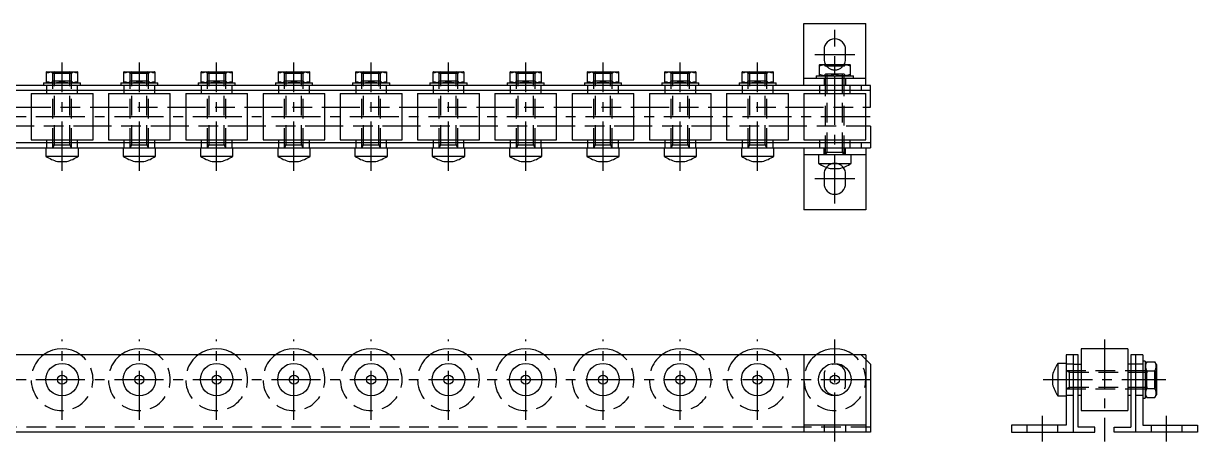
# Model space of a CAD drawing. Extents: x -3 to 754, y -8 to 142.
# Drawn here: x 374 to 753.8, y 7 to 142.1 of the extents above; entities that cross this region are included whole.
import ezdxf

# ---------------------------------------------------------------- set-up
doc = ezdxf.new("R2010")
doc.units = 0
doc.header["$LTSCALE"] = 0.5
doc.linetypes.add('CENTER', pattern=[50.8, 31.75, -6.35, 6.35, -6.35])
doc.linetypes.add('DASHED', pattern=[19.05, 12.7, -6.35])
for name, color, linetype in [('MSM_CENTER', 1, 'CENTER'), ('MSM_CONTINUOUS', 7, 'CONTINUOUS'), ('MSM_DASHED', 4, 'DASHED')]:
    doc.layers.add(name, color=color, linetype=linetype)

msp = doc.modelspace()

# ---------------------------------------------------------------- linework, layer by layer
at = {"layer": 'MSM_CENTER'}
for p, q in [((636.5, 83.91), (636.5, 140.11)), ((386.5, 94.51), (386.5, 129.51)), ((411.5, 94.51), (411.5, 129.51)), ((436.5, 94.51), (436.5, 129.51)), ((461.5, 94.51), (461.5, 129.51)), ((486.5, 94.51), (486.5, 129.51)), ((511.5, 94.51), (511.5, 129.51)), ((536.5, 94.51), (536.5, 129.51)), ((561.5, 94.51), (561.5, 129.51)), ((586.5, 94.51), (586.5, 129.51)), ((611.5, 94.51), (611.5, 129.51)), ((630, 132.11), (643, 132.11)), ((-3, 112.01), (651, 112.01)), ((643, 91.91), (630, 91.91)), ((386.5, 14), (386.5, 40)), ((411.5, 14), (411.5, 40)), ((436.5, 14), (436.5, 40)), ((461.5, 14), (461.5, 40)), ((486.5, 14), (486.5, 40)), ((511.5, 14), (511.5, 40)), ((536.5, 14), (536.5, 40)), ((561.5, 14), (561.5, 40)), ((586.5, 14), (586.5, 40)), ((611.5, 14), (611.5, 40)), ((636.5, 7), (636.5, 40)), ((723.74, 40), (723.74, 7)), ((-3, 27), (651, 27)), ((703.94, 27), (743.54, 27)), ((703.64, 7), (703.64, 15.3)), ((743.84, 7), (743.84, 15.3))]:
    msp.add_line(p, q, dxfattribs=at)
at = {"layer": 'MSM_CONTINUOUS'}
for p, q in [((626.5, 122.11), (626.5, 142.11)), ((626.5, 142.11), (646.5, 142.11)), ((646.5, 122.11), (646.5, 142.11)), ((633, 133.61), (633, 130.61)), ((640, 130.61), (640, 133.61)), ((381.6, 126.51), (381.5, 126.45)), ((381.5, 122.97), (381.5, 126.45)), ((381.6, 126.51), (391.4, 126.51)), ((386.5, 123.42), (386.5, 126.01)), ((391.5, 126.45), (391.4, 126.51)), ((391.5, 126.45), (391.5, 122.97)), ((406.6, 126.51), (406.5, 126.45)), ((406.5, 122.97), (406.5, 126.45)), ((406.6, 126.51), (416.4, 126.51)), ((411.5, 123.42), (411.5, 126.01)), ((416.5, 126.45), (416.4, 126.51)), ((416.5, 126.45), (416.5, 122.97)), ((431.6, 126.51), (431.5, 126.45)), ((431.5, 122.97), (431.5, 126.45)), ((431.6, 126.51), (441.4, 126.51)), ((436.5, 123.42), (436.5, 126.01)), ((441.5, 126.45), (441.4, 126.51)), ((441.5, 126.45), (441.5, 122.97)), ((456.6, 126.51), (456.5, 126.45)), ((456.5, 122.97), (456.5, 126.45)), ((456.6, 126.51), (466.4, 126.51)), ((461.5, 123.42), (461.5, 126.01)), ((466.5, 126.45), (466.4, 126.51)), ((466.5, 126.45), (466.5, 122.97)), ((481.6, 126.51), (481.5, 126.45)), ((481.5, 122.97), (481.5, 126.45)), ((481.6, 126.51), (491.4, 126.51)), ((486.5, 123.42), (486.5, 126.01)), ((491.5, 126.45), (491.4, 126.51)), ((491.5, 126.45), (491.5, 122.97)), ((506.6, 126.51), (506.5, 126.45)), ((506.5, 122.97), (506.5, 126.45)), ((506.6, 126.51), (516.4, 126.51)), ((511.5, 123.42), (511.5, 126.01)), ((516.5, 126.45), (516.4, 126.51)), ((516.5, 126.45), (516.5, 122.97)), ((531.6, 126.51), (531.5, 126.45)), ((531.5, 122.97), (531.5, 126.45)), ((531.6, 126.51), (541.4, 126.51)), ((536.5, 123.42), (536.5, 126.01)), ((541.5, 126.45), (541.4, 126.51)), ((541.5, 126.45), (541.5, 122.97)), ((556.6, 126.51), (556.5, 126.45)), ((556.5, 122.97), (556.5, 126.45)), ((556.6, 126.51), (566.4, 126.51)), ((561.5, 123.42), (561.5, 126.01)), ((566.5, 126.45), (566.4, 126.51)), ((566.5, 126.45), (566.5, 122.97)), ((581.6, 126.51), (581.5, 126.45)), ((581.5, 122.97), (581.5, 126.45)), ((581.6, 126.51), (591.4, 126.51)), ((586.5, 123.42), (586.5, 126.01)), ((591.5, 126.45), (591.4, 126.51)), ((591.5, 126.45), (591.5, 122.97)), ((606.6, 126.51), (606.5, 126.45)), ((606.5, 122.97), (606.5, 126.45)), ((606.6, 126.51), (616.4, 126.51)), ((611.5, 123.42), (611.5, 126.01)), ((616.5, 126.45), (616.4, 126.51)), ((616.5, 126.45), (616.5, 122.97)), ((631.6, 128.81), (631.5, 128.75)), ((631.5, 125.27), (631.5, 128.75)), ((631.6, 128.81), (641.4, 128.81)), ((636.5, 125.72), (636.5, 128.31)), ((641.5, 128.75), (641.4, 128.81)), ((641.5, 128.75), (641.5, 125.27)), ((648, 122.11), (0, 122.11)), ((380.5, 122.91), (380.5, 122.11)), ((380.5, 122.91), (392.5, 122.91)), ((381.5, 122.97), (381.6, 122.91)), ((391.4, 122.91), (391.5, 122.97)), ((392.5, 122.11), (392.5, 122.91)), ((405.5, 122.91), (405.5, 122.11)), ((405.5, 122.91), (417.5, 122.91)), ((406.5, 122.97), (406.6, 122.91)), ((416.4, 122.91), (416.5, 122.97)), ((417.5, 122.11), (417.5, 122.91)), ((430.5, 122.91), (430.5, 122.11)), ((430.5, 122.91), (442.5, 122.91)), ((431.5, 122.97), (431.6, 122.91)), ((441.4, 122.91), (441.5, 122.97)), ((442.5, 122.11), (442.5, 122.91)), ((455.5, 122.91), (455.5, 122.11)), ((455.5, 122.91), (467.5, 122.91)), ((456.5, 122.97), (456.6, 122.91)), ((466.4, 122.91), (466.5, 122.97)), ((467.5, 122.11), (467.5, 122.91)), ((480.5, 122.91), (480.5, 122.11)), ((480.5, 122.91), (492.5, 122.91)), ((481.5, 122.97), (481.6, 122.91)), ((491.4, 122.91), (491.5, 122.97)), ((492.5, 122.11), (492.5, 122.91)), ((505.5, 122.91), (505.5, 122.11)), ((505.5, 122.91), (517.5, 122.91)), ((506.5, 122.97), (506.6, 122.91)), ((516.4, 122.91), (516.5, 122.97)), ((517.5, 122.11), (517.5, 122.91)), ((530.5, 122.91), (530.5, 122.11)), ((530.5, 122.91), (542.5, 122.91)), ((531.5, 122.97), (531.6, 122.91)), ((541.4, 122.91), (541.5, 122.97)), ((542.5, 122.11), (542.5, 122.91)), ((555.5, 122.91), (555.5, 122.11)), ((555.5, 122.91), (567.5, 122.91)), ((556.5, 122.97), (556.6, 122.91)), ((566.4, 122.91), (566.5, 122.97)), ((567.5, 122.11), (567.5, 122.91)), ((580.5, 122.91), (580.5, 122.11)), ((580.5, 122.91), (592.5, 122.91)), ((581.5, 122.97), (581.6, 122.91)), ((591.4, 122.91), (591.5, 122.97)), ((592.5, 122.11), (592.5, 122.91)), ((605.5, 122.91), (605.5, 122.11)), ((605.5, 122.91), (617.5, 122.91)), ((606.5, 122.97), (606.6, 122.91)), ((616.4, 122.91), (616.5, 122.97)), ((617.5, 122.11), (617.5, 122.91)), ((626.5, 124.41), (646.5, 124.41)), ((630.5, 125.21), (630.5, 124.41)), ((630.5, 125.21), (642.5, 125.21)), ((631.5, 125.27), (631.6, 125.21)), ((641.4, 125.21), (641.5, 125.27)), ((642.5, 124.41), (642.5, 125.21)), ((645, 122.11), (645, 120.51)), ((648, 115.11), (648, 122.11)), ((0, 120.51), (648, 120.51)), ((376.5, 119.51), (376.5, 104.51)), ((376.5, 119.51), (396.5, 119.51)), ((381.5, 120.51), (381.5, 119.51)), ((391.5, 119.51), (391.5, 120.51)), ((396.5, 104.51), (396.5, 119.51)), ((401.5, 119.51), (401.5, 104.51)), ((401.5, 119.51), (421.5, 119.51)), ((406.5, 120.51), (406.5, 119.51)), ((416.5, 119.51), (416.5, 120.51)), ((421.5, 104.51), (421.5, 119.51)), ((426.5, 119.51), (426.5, 104.51)), ((426.5, 119.51), (446.5, 119.51)), ((431.5, 120.51), (431.5, 119.51)), ((441.5, 119.51), (441.5, 120.51)), ((446.5, 104.51), (446.5, 119.51)), ((451.5, 119.51), (451.5, 104.51)), ((451.5, 119.51), (471.5, 119.51)), ((456.5, 120.51), (456.5, 119.51)), ((466.5, 119.51), (466.5, 120.51)), ((471.5, 104.51), (471.5, 119.51)), ((476.5, 119.51), (476.5, 104.51)), ((476.5, 119.51), (496.5, 119.51)), ((481.5, 120.51), (481.5, 119.51)), ((491.5, 119.51), (491.5, 120.51)), ((496.5, 104.51), (496.5, 119.51)), ((501.5, 119.51), (501.5, 104.51)), ((501.5, 119.51), (521.5, 119.51)), ((506.5, 120.51), (506.5, 119.51)), ((516.5, 119.51), (516.5, 120.51)), ((521.5, 104.51), (521.5, 119.51)), ((526.5, 119.51), (526.5, 104.51)), ((526.5, 119.51), (546.5, 119.51)), ((531.5, 120.51), (531.5, 119.51)), ((541.5, 119.51), (541.5, 120.51)), ((546.5, 104.51), (546.5, 119.51)), ((551.5, 119.51), (551.5, 104.51)), ((551.5, 119.51), (571.5, 119.51)), ((556.5, 120.51), (556.5, 119.51)), ((566.5, 119.51), (566.5, 120.51)), ((571.5, 104.51), (571.5, 119.51)), ((576.5, 119.51), (576.5, 104.51)), ((576.5, 119.51), (596.5, 119.51)), ((581.5, 120.51), (581.5, 119.51)), ((591.5, 119.51), (591.5, 120.51)), ((596.5, 104.51), (596.5, 119.51)), ((601.5, 119.51), (601.5, 104.51)), ((601.5, 119.51), (621.5, 119.51)), ((606.5, 120.51), (606.5, 119.51)), ((616.5, 119.51), (616.5, 120.51)), ((621.5, 104.51), (621.5, 119.51)), ((626.5, 119.51), (626.5, 104.51)), ((626.5, 119.51), (646.5, 119.51)), ((631.5, 120.51), (631.5, 119.51)), ((641.5, 119.51), (641.5, 120.51)), ((646.5, 104.51), (646.5, 119.51)), ((371.5, 115.11), (376.5, 115.11)), ((396.5, 115.11), (401.5, 115.11)), ((421.5, 115.11), (426.5, 115.11)), ((446.5, 115.11), (451.5, 115.11)), ((471.5, 115.11), (476.5, 115.11)), ((496.5, 115.11), (501.5, 115.11)), ((521.5, 115.11), (526.5, 115.11)), ((546.5, 115.11), (551.5, 115.11)), ((571.5, 115.11), (576.5, 115.11)), ((596.5, 115.11), (601.5, 115.11)), ((621.5, 115.11), (626.5, 115.11)), ((646.5, 115.11), (648, 115.11)), ((376.5, 108.91), (371.5, 108.91)), ((401.5, 108.91), (396.5, 108.91)), ((426.5, 108.91), (421.5, 108.91)), ((451.5, 108.91), (446.5, 108.91)), ((476.5, 108.91), (471.5, 108.91)), ((501.5, 108.91), (496.5, 108.91)), ((526.5, 108.91), (521.5, 108.91)), ((551.5, 108.91), (546.5, 108.91)), ((576.5, 108.91), (571.5, 108.91)), ((601.5, 108.91), (596.5, 108.91)), ((626.5, 108.91), (621.5, 108.91)), ((648, 108.91), (646.5, 108.91)), ((648, 108.91), (648, 101.91)), ((648, 103.51), (0, 103.51)), ((376.5, 104.51), (396.5, 104.51)), ((381.5, 104.51), (381.5, 103.51)), ((391.5, 103.51), (391.5, 104.51)), ((401.5, 104.51), (421.5, 104.51)), ((406.5, 104.51), (406.5, 103.51)), ((416.5, 103.51), (416.5, 104.51)), ((426.5, 104.51), (446.5, 104.51)), ((431.5, 104.51), (431.5, 103.51)), ((441.5, 103.51), (441.5, 104.51)), ((451.5, 104.51), (471.5, 104.51)), ((456.5, 104.51), (456.5, 103.51)), ((466.5, 103.51), (466.5, 104.51)), ((476.5, 104.51), (496.5, 104.51)), ((481.5, 104.51), (481.5, 103.51)), ((491.5, 103.51), (491.5, 104.51)), ((501.5, 104.51), (521.5, 104.51)), ((506.5, 104.51), (506.5, 103.51)), ((516.5, 103.51), (516.5, 104.51)), ((526.5, 104.51), (546.5, 104.51)), ((531.5, 104.51), (531.5, 103.51)), ((541.5, 103.51), (541.5, 104.51)), ((551.5, 104.51), (571.5, 104.51)), ((556.5, 104.51), (556.5, 103.51)), ((566.5, 103.51), (566.5, 104.51)), ((576.5, 104.51), (596.5, 104.51)), ((581.5, 104.51), (581.5, 103.51)), ((591.5, 103.51), (591.5, 104.51)), ((601.5, 104.51), (621.5, 104.51)), ((606.5, 104.51), (606.5, 103.51)), ((616.5, 103.51), (616.5, 104.51)), ((626.5, 104.51), (646.5, 104.51)), ((631.5, 104.51), (631.5, 103.51)), ((641.5, 103.51), (641.5, 104.51)), ((645, 103.51), (645, 101.91)), ((0, 101.91), (648, 101.91)), ((381.25, 101.91), (381.25, 99.2)), ((381.25, 99.2), (391.75, 99.2)), ((391.75, 99.2), (391.75, 101.91)), ((406.25, 101.91), (406.25, 99.2)), ((406.25, 99.2), (416.75, 99.2)), ((416.75, 99.2), (416.75, 101.91)), ((431.25, 101.91), (431.25, 99.2)), ((431.25, 99.2), (441.75, 99.2)), ((441.75, 99.2), (441.75, 101.91)), ((456.25, 101.91), (456.25, 99.2)), ((456.25, 99.2), (466.75, 99.2)), ((466.75, 99.2), (466.75, 101.91)), ((481.25, 101.91), (481.25, 99.2)), ((481.25, 99.2), (491.75, 99.2)), ((491.75, 99.2), (491.75, 101.91)), ((506.25, 101.91), (506.25, 99.2)), ((506.25, 99.2), (516.75, 99.2)), ((516.75, 99.2), (516.75, 101.91)), ((531.25, 101.91), (531.25, 99.2)), ((531.25, 99.2), (541.75, 99.2)), ((541.75, 99.2), (541.75, 101.91)), ((556.25, 101.91), (556.25, 99.2)), ((556.25, 99.2), (566.75, 99.2)), ((566.75, 99.2), (566.75, 101.91)), ((581.25, 101.91), (581.25, 99.2)), ((581.25, 99.2), (591.75, 99.2)), ((591.75, 99.2), (591.75, 101.91)), ((606.25, 101.91), (606.25, 99.2)), ((606.25, 99.2), (616.75, 99.2)), ((616.75, 99.2), (616.75, 101.91)), ((626.5, 101.91), (626.5, 81.91)), ((646.5, 99.61), (626.5, 99.61)), ((631.25, 99.61), (631.25, 96.9)), ((641.75, 96.9), (641.75, 99.61)), ((646.5, 101.91), (646.5, 81.91)), ((385.01, 97.51), (387.99, 97.51)), ((410.01, 97.51), (412.99, 97.51)), ((435.01, 97.51), (437.99, 97.51)), ((460.01, 97.51), (462.99, 97.51)), ((485.01, 97.51), (487.99, 97.51)), ((510.01, 97.51), (512.99, 97.51)), ((535.01, 97.51), (537.99, 97.51)), ((560.01, 97.51), (562.99, 97.51)), ((585.01, 97.51), (587.99, 97.51)), ((610.01, 97.51), (612.99, 97.51)), ((631.25, 96.9), (641.75, 96.9)), ((635.01, 95.21), (637.99, 95.21)), ((633, 93.41), (633, 90.41)), ((640, 90.41), (640, 93.41)), ((646.5, 81.91), (626.5, 81.91)), ((646.5, 35), (1.5, 35)), ((626.5, 35), (626.5, 10)), ((646.5, 35), (646.5, 10)), ((715.24, 35), (711.34, 35)), ((711.34, 35), (711.34, 12.3)), ((713.64, 35), (713.64, 10)), ((715.24, 11.6), (715.24, 35)), ((716.24, 37), (716.24, 17)), ((731.24, 37), (716.24, 37)), ((731.24, 37), (731.24, 17)), ((732.24, 35), (732.24, 11.6)), ((736.14, 35), (732.24, 35)), ((733.84, 10), (733.84, 35)), ((736.14, 35), (736.14, 12.3)), ((646.5, 33.5), (648, 32)), ((648, 32), (648, 10)), ((708.63, 32.25), (708.63, 21.75)), ((711.34, 32.25), (708.63, 32.25)), ((713.64, 32), (716.24, 32)), ((733.84, 32), (731.24, 32)), ((736.94, 33), (736.14, 33)), ((736.94, 33), (736.94, 21)), ((737.44, 32.77), (736.94, 31.9)), ((737.44, 32.77), (740.03, 32.77)), ((740.54, 31.9), (740.03, 32.77)), ((740.54, 31.9), (740.54, 22.1)), ((706.94, 28.49), (706.94, 25.51)), ((737.44, 29.89), (740.03, 29.89)), ((737.44, 24.11), (740.03, 24.11)), ((708.63, 21.75), (711.34, 21.75)), ((715.24, 22), (716.24, 22)), ((731.24, 22), (732.24, 22)), ((736.14, 21), (736.94, 21)), ((736.94, 22.1), (737.44, 21.23)), ((737.44, 21.23), (740.03, 21.23)), ((740.03, 21.23), (740.54, 22.1)), ((716.24, 17), (731.24, 17)), ((646.5, 12.3), (626.5, 12.3)), ((711.34, 12.3), (693.64, 12.3)), ((693.64, 12.3), (693.64, 10)), ((720.64, 11.6), (715.24, 11.6)), ((720.64, 10), (720.64, 11.6)), ((726.84, 11.6), (732.24, 11.6)), ((726.84, 10), (726.84, 11.6)), ((736.14, 12.3), (753.84, 12.3)), ((753.84, 12.3), (753.84, 10)), ((648, 10), (0, 10)), ((693.64, 10), (720.64, 10)), ((753.84, 10), (726.84, 10))]:
    msp.add_line(p, q, dxfattribs=at)
for centre, radius in [((386.5, 27), 5.25), ((411.5, 27), 5.25), ((436.5, 27), 5.25), ((461.5, 27), 5.25), ((486.5, 27), 5.25), ((511.5, 27), 5.25), ((536.5, 27), 5.25), ((561.5, 27), 5.25), ((586.5, 27), 5.25), ((611.5, 27), 5.25), ((636.5, 27), 5.25), ((386.5, 27), 1.49), ((411.5, 27), 1.49), ((436.5, 27), 1.49), ((461.5, 27), 1.49), ((486.5, 27), 1.49), ((511.5, 27), 1.49), ((536.5, 27), 1.49), ((561.5, 27), 1.49), ((586.5, 27), 1.49), ((611.5, 27), 1.49), ((636.5, 27), 1.49)]:
    msp.add_circle(centre, radius, dxfattribs=at)
for centre, radius, start, end in [((636.5, 133.61), 3.5, 0, 180), ((636.5, 130.61), 3.5, 180, 210.9497), ((636.5, 130.61), 3.5, 329.0503, 0), ((384, 119.08), 7.37, 70.1592, 109.8408), ((389, 119.08), 7.37, 70.1592, 109.8408), ((409, 119.08), 7.37, 70.1592, 109.8408), ((414, 119.08), 7.37, 70.1592, 109.8408), ((434, 119.08), 7.37, 70.1592, 109.8408), ((439, 119.08), 7.37, 70.1592, 109.8408), ((459, 119.08), 7.37, 70.1592, 109.8408), ((464, 119.08), 7.37, 70.1592, 109.8408), ((484, 119.08), 7.37, 70.1592, 109.8408), ((489, 119.08), 7.37, 70.1592, 109.8408), ((509, 119.08), 7.37, 70.1592, 109.8408), ((514, 119.08), 7.37, 70.1592, 109.8408), ((534, 119.08), 7.37, 70.1592, 109.8408), ((539, 119.08), 7.37, 70.1592, 109.8408), ((559, 119.08), 7.37, 70.1592, 109.8408), ((564, 119.08), 7.37, 70.1592, 109.8408), ((584, 119.08), 7.37, 70.1592, 109.8408), ((589, 119.08), 7.37, 70.1592, 109.8408), ((609, 119.08), 7.37, 70.1592, 109.8408), ((614, 119.08), 7.37, 70.1592, 109.8408), ((634, 121.38), 7.37, 70.1592, 109.8408), ((634, 132.64), 7.37, 250.1592, 289.8408), ((639, 121.38), 7.37, 70.1592, 109.8408), ((639, 132.64), 7.37, 250.1592, 289.8408), ((384, 130.34), 7.37, 250.1592, 289.8408), ((389, 130.34), 7.37, 250.1592, 289.8408), ((409, 130.34), 7.37, 250.1592, 289.8408), ((414, 130.34), 7.37, 250.1592, 289.8408), ((434, 130.34), 7.37, 250.1592, 289.8408), ((439, 130.34), 7.37, 250.1592, 289.8408), ((459, 130.34), 7.37, 250.1592, 289.8408), ((464, 130.34), 7.37, 250.1592, 289.8408), ((484, 130.34), 7.37, 250.1592, 289.8408), ((489, 130.34), 7.37, 250.1592, 289.8408), ((509, 130.34), 7.37, 250.1592, 289.8408), ((514, 130.34), 7.37, 250.1592, 289.8408), ((534, 130.34), 7.37, 250.1592, 289.8408), ((539, 130.34), 7.37, 250.1592, 289.8408), ((559, 130.34), 7.37, 250.1592, 289.8408), ((564, 130.34), 7.37, 250.1592, 289.8408), ((584, 130.34), 7.37, 250.1592, 289.8408), ((589, 130.34), 7.37, 250.1592, 289.8408), ((609, 130.34), 7.37, 250.1592, 289.8408), ((614, 130.34), 7.37, 250.1592, 289.8408), ((388.04, 109.25), 12.12, 235.9445, 255.5214), ((384.96, 109.25), 12.12, 284.4786, 304.0555), ((413.04, 109.25), 12.12, 235.9445, 255.5214), ((409.96, 109.25), 12.12, 284.4786, 304.0555), ((438.04, 109.25), 12.12, 235.9445, 255.5214), ((434.96, 109.25), 12.12, 284.4786, 304.0555), ((463.04, 109.25), 12.12, 235.9445, 255.5214), ((459.96, 109.25), 12.12, 284.4786, 304.0555), ((488.04, 109.25), 12.12, 235.9445, 255.5214), ((484.96, 109.25), 12.12, 284.4786, 304.0555), ((513.04, 109.25), 12.12, 235.9445, 255.5214), ((509.96, 109.25), 12.12, 284.4786, 304.0555), ((538.04, 109.25), 12.12, 235.9445, 255.5214), ((534.96, 109.25), 12.12, 284.4786, 304.0555), ((563.04, 109.25), 12.12, 235.9445, 255.5214), ((559.96, 109.25), 12.12, 284.4786, 304.0555), ((588.04, 109.25), 12.12, 235.9445, 255.5214), ((584.96, 109.25), 12.12, 284.4786, 304.0555), ((613.04, 109.25), 12.12, 235.9445, 255.5214), ((609.96, 109.25), 12.12, 284.4786, 304.0555), ((638.04, 106.95), 12.12, 235.9445, 255.5214), ((636.5, 93.41), 3.5, 141.2477, 180), ((634.96, 106.95), 12.12, 284.4786, 304.0555), ((636.5, 93.41), 3.5, 0, 38.7523), ((636.5, 90.41), 3.5, 180, 0), ((386.5, 27), 10, 53.1301, 126.8699), ((411.5, 27), 10, 53.1301, 126.8699), ((436.5, 27), 10, 53.1301, 126.8699), ((461.5, 27), 10, 53.1301, 126.8699), ((486.5, 27), 10, 53.1301, 126.8699), ((511.5, 27), 10, 53.1301, 126.8699), ((536.5, 27), 10, 53.1301, 126.8699), ((561.5, 27), 10, 53.1301, 126.8699), ((586.5, 27), 10, 53.1301, 126.8699), ((611.5, 27), 10, 53.1301, 126.8699), ((636.5, 27), 10, 53.1301, 126.8699), ((718.67, 25.46), 12.12, 145.9445, 165.5214), ((739.55, 31.33), 2.56, 154.3574, 214.3573), ((737.92, 31.33), 2.56, 325.6427, 25.6426), ((746.6, 27), 9.61, 162.5124, 197.4876), ((730.87, 27), 9.61, 342.5124, 17.4876), ((718.67, 28.54), 12.12, 194.4786, 214.0555), ((739.55, 22.67), 2.56, 145.6427, 205.6426), ((737.92, 22.67), 2.56, 334.3574, 34.3573)]:
    msp.add_arc(centre, radius, start, end, dxfattribs=at)
at = {"layer": 'MSM_DASHED'}
for p, q in [((382.96, 126.51), (383.5, 125.97)), ((384.04, 126.51), (383.5, 125.97)), ((389.5, 125.97), (383.5, 125.97)), ((383.5, 101.91), (383.5, 125.97)), ((384.04, 102.85), (384.04, 126.51)), ((388.96, 126.51), (389.5, 125.97)), ((388.96, 102.85), (388.96, 126.51)), ((390.04, 126.51), (389.5, 125.97)), ((389.5, 101.91), (389.5, 125.97)), ((407.96, 126.51), (408.5, 125.97)), ((409.04, 126.51), (408.5, 125.97)), ((414.5, 125.97), (408.5, 125.97)), ((408.5, 101.91), (408.5, 125.97)), ((409.04, 102.85), (409.04, 126.51)), ((413.96, 126.51), (414.5, 125.97)), ((413.96, 102.85), (413.96, 126.51)), ((415.04, 126.51), (414.5, 125.97)), ((414.5, 101.91), (414.5, 125.97)), ((432.96, 126.51), (433.5, 125.97)), ((434.04, 126.51), (433.5, 125.97)), ((439.5, 125.97), (433.5, 125.97)), ((433.5, 101.91), (433.5, 125.97)), ((434.04, 102.85), (434.04, 126.51)), ((438.96, 126.51), (439.5, 125.97)), ((438.96, 102.85), (438.96, 126.51)), ((440.04, 126.51), (439.5, 125.97)), ((439.5, 101.91), (439.5, 125.97)), ((457.96, 126.51), (458.5, 125.97)), ((459.04, 126.51), (458.5, 125.97)), ((464.5, 125.97), (458.5, 125.97)), ((458.5, 101.91), (458.5, 125.97)), ((459.04, 102.85), (459.04, 126.51)), ((463.96, 126.51), (464.5, 125.97)), ((463.96, 102.85), (463.96, 126.51)), ((465.04, 126.51), (464.5, 125.97)), ((464.5, 101.91), (464.5, 125.97)), ((482.96, 126.51), (483.5, 125.97)), ((484.04, 126.51), (483.5, 125.97)), ((489.5, 125.97), (483.5, 125.97)), ((483.5, 101.91), (483.5, 125.97)), ((484.04, 102.85), (484.04, 126.51)), ((488.96, 126.51), (489.5, 125.97)), ((488.96, 102.85), (488.96, 126.51)), ((490.04, 126.51), (489.5, 125.97)), ((489.5, 101.91), (489.5, 125.97)), ((507.96, 126.51), (508.5, 125.97)), ((509.04, 126.51), (508.5, 125.97)), ((514.5, 125.97), (508.5, 125.97)), ((508.5, 101.91), (508.5, 125.97)), ((509.04, 102.85), (509.04, 126.51)), ((513.96, 126.51), (514.5, 125.97)), ((513.96, 102.85), (513.96, 126.51)), ((515.04, 126.51), (514.5, 125.97)), ((514.5, 101.91), (514.5, 125.97)), ((532.96, 126.51), (533.5, 125.97)), ((534.04, 126.51), (533.5, 125.97)), ((539.5, 125.97), (533.5, 125.97)), ((533.5, 101.91), (533.5, 125.97)), ((534.04, 102.85), (534.04, 126.51)), ((538.96, 126.51), (539.5, 125.97)), ((538.96, 102.85), (538.96, 126.51)), ((540.04, 126.51), (539.5, 125.97)), ((539.5, 101.91), (539.5, 125.97)), ((557.96, 126.51), (558.5, 125.97)), ((559.04, 126.51), (558.5, 125.97)), ((564.5, 125.97), (558.5, 125.97)), ((558.5, 101.91), (558.5, 125.97)), ((559.04, 102.85), (559.04, 126.51)), ((563.96, 126.51), (564.5, 125.97)), ((563.96, 102.85), (563.96, 126.51)), ((565.04, 126.51), (564.5, 125.97)), ((564.5, 101.91), (564.5, 125.97)), ((582.96, 126.51), (583.5, 125.97)), ((584.04, 126.51), (583.5, 125.97)), ((589.5, 125.97), (583.5, 125.97)), ((583.5, 101.91), (583.5, 125.97)), ((584.04, 102.85), (584.04, 126.51)), ((588.96, 126.51), (589.5, 125.97)), ((588.96, 102.85), (588.96, 126.51)), ((590.04, 126.51), (589.5, 125.97)), ((589.5, 101.91), (589.5, 125.97)), ((607.96, 126.51), (608.5, 125.97)), ((609.04, 126.51), (608.5, 125.97)), ((614.5, 125.97), (608.5, 125.97)), ((608.5, 101.91), (608.5, 125.97)), ((609.04, 102.85), (609.04, 126.51)), ((613.96, 126.51), (614.5, 125.97)), ((613.96, 102.85), (613.96, 126.51)), ((615.04, 126.51), (614.5, 125.97)), ((614.5, 101.91), (614.5, 125.97)), ((632.96, 128.81), (633.5, 128.27)), ((632.96, 125.21), (633.5, 125.75)), ((634.04, 128.81), (633.5, 128.27)), ((633.5, 99.61), (633.5, 128.27)), ((639.5, 128.27), (633.5, 128.27)), ((639.5, 125.75), (633.5, 125.75)), ((634.04, 100.55), (634.04, 128.81)), ((638.96, 100.55), (638.96, 128.81)), ((638.96, 128.81), (639.5, 128.27)), ((640.04, 128.81), (639.5, 128.27)), ((639.5, 99.61), (639.5, 128.27)), ((640.04, 125.21), (639.5, 125.75)), ((381.5, 122.11), (381.5, 120.51)), ((382.96, 122.91), (383.5, 123.45)), ((389.5, 123.45), (383.5, 123.45)), ((390.04, 122.91), (389.5, 123.45)), ((391.5, 120.51), (391.5, 122.11)), ((406.5, 122.11), (406.5, 120.51)), ((407.96, 122.91), (408.5, 123.45)), ((414.5, 123.45), (408.5, 123.45)), ((415.04, 122.91), (414.5, 123.45)), ((416.5, 120.51), (416.5, 122.11)), ((431.5, 122.11), (431.5, 120.51)), ((432.96, 122.91), (433.5, 123.45)), ((439.5, 123.45), (433.5, 123.45)), ((440.04, 122.91), (439.5, 123.45)), ((441.5, 120.51), (441.5, 122.11)), ((456.5, 122.11), (456.5, 120.51)), ((457.96, 122.91), (458.5, 123.45)), ((464.5, 123.45), (458.5, 123.45)), ((465.04, 122.91), (464.5, 123.45)), ((466.5, 120.51), (466.5, 122.11)), ((481.5, 122.11), (481.5, 120.51)), ((482.96, 122.91), (483.5, 123.45)), ((489.5, 123.45), (483.5, 123.45)), ((490.04, 122.91), (489.5, 123.45)), ((491.5, 120.51), (491.5, 122.11)), ((506.5, 122.11), (506.5, 120.51)), ((507.96, 122.91), (508.5, 123.45)), ((514.5, 123.45), (508.5, 123.45)), ((515.04, 122.91), (514.5, 123.45)), ((516.5, 120.51), (516.5, 122.11)), ((531.5, 122.11), (531.5, 120.51)), ((532.96, 122.91), (533.5, 123.45)), ((539.5, 123.45), (533.5, 123.45)), ((540.04, 122.91), (539.5, 123.45)), ((541.5, 120.51), (541.5, 122.11)), ((556.5, 122.11), (556.5, 120.51)), ((557.96, 122.91), (558.5, 123.45)), ((564.5, 123.45), (558.5, 123.45)), ((565.04, 122.91), (564.5, 123.45)), ((566.5, 120.51), (566.5, 122.11)), ((581.5, 122.11), (581.5, 120.51)), ((582.96, 122.91), (583.5, 123.45)), ((589.5, 123.45), (583.5, 123.45)), ((590.04, 122.91), (589.5, 123.45)), ((591.5, 120.51), (591.5, 122.11)), ((606.5, 122.11), (606.5, 120.51)), ((607.96, 122.91), (608.5, 123.45)), ((614.5, 123.45), (608.5, 123.45)), ((615.04, 122.91), (614.5, 123.45)), ((616.5, 120.51), (616.5, 122.11)), ((631.5, 122.11), (631.5, 120.51)), ((633, 124.41), (633, 122.11)), ((640, 124.41), (640, 122.11)), ((641.5, 120.51), (641.5, 122.11)), ((376.5, 115.11), (396.5, 115.11)), ((401.5, 115.11), (421.5, 115.11)), ((426.5, 115.11), (446.5, 115.11)), ((451.5, 115.11), (471.5, 115.11)), ((476.5, 115.11), (496.5, 115.11)), ((501.5, 115.11), (521.5, 115.11)), ((526.5, 115.11), (546.5, 115.11)), ((551.5, 115.11), (571.5, 115.11)), ((576.5, 115.11), (596.5, 115.11)), ((601.5, 115.11), (621.5, 115.11)), ((626.5, 115.11), (646.5, 115.11)), ((396.5, 108.91), (376.5, 108.91)), ((421.5, 108.91), (401.5, 108.91)), ((446.5, 108.91), (426.5, 108.91)), ((471.5, 108.91), (451.5, 108.91)), ((496.5, 108.91), (476.5, 108.91)), ((521.5, 108.91), (501.5, 108.91)), ((546.5, 108.91), (526.5, 108.91)), ((571.5, 108.91), (551.5, 108.91)), ((596.5, 108.91), (576.5, 108.91)), ((621.5, 108.91), (601.5, 108.91)), ((646.5, 108.91), (626.5, 108.91)), ((381.5, 103.51), (381.5, 101.91)), ((383.5, 102.85), (389.5, 102.85)), ((383.5, 101.91), (384.04, 102.85)), ((389.5, 101.91), (388.96, 102.85)), ((391.5, 101.91), (391.5, 103.51)), ((406.5, 103.51), (406.5, 101.91)), ((408.5, 102.85), (414.5, 102.85)), ((408.5, 101.91), (409.04, 102.85)), ((414.5, 101.91), (413.96, 102.85)), ((416.5, 101.91), (416.5, 103.51)), ((431.5, 103.51), (431.5, 101.91)), ((433.5, 102.85), (439.5, 102.85)), ((433.5, 101.91), (434.04, 102.85)), ((439.5, 101.91), (438.96, 102.85)), ((441.5, 101.91), (441.5, 103.51)), ((456.5, 103.51), (456.5, 101.91)), ((458.5, 102.85), (464.5, 102.85)), ((458.5, 101.91), (459.04, 102.85)), ((464.5, 101.91), (463.96, 102.85)), ((466.5, 101.91), (466.5, 103.51)), ((481.5, 103.51), (481.5, 101.91)), ((483.5, 102.85), (489.5, 102.85)), ((483.5, 101.91), (484.04, 102.85)), ((489.5, 101.91), (488.96, 102.85)), ((491.5, 101.91), (491.5, 103.51)), ((506.5, 103.51), (506.5, 101.91)), ((508.5, 102.85), (514.5, 102.85)), ((508.5, 101.91), (509.04, 102.85)), ((514.5, 101.91), (513.96, 102.85)), ((516.5, 101.91), (516.5, 103.51)), ((531.5, 103.51), (531.5, 101.91)), ((533.5, 102.85), (539.5, 102.85)), ((533.5, 101.91), (534.04, 102.85)), ((539.5, 101.91), (538.96, 102.85)), ((541.5, 101.91), (541.5, 103.51)), ((556.5, 103.51), (556.5, 101.91)), ((558.5, 102.85), (564.5, 102.85)), ((558.5, 101.91), (559.04, 102.85)), ((564.5, 101.91), (563.96, 102.85)), ((566.5, 101.91), (566.5, 103.51)), ((581.5, 103.51), (581.5, 101.91)), ((583.5, 102.85), (589.5, 102.85)), ((583.5, 101.91), (584.04, 102.85)), ((589.5, 101.91), (588.96, 102.85)), ((591.5, 101.91), (591.5, 103.51)), ((606.5, 103.51), (606.5, 101.91)), ((608.5, 102.85), (614.5, 102.85)), ((608.5, 101.91), (609.04, 102.85)), ((614.5, 101.91), (613.96, 102.85)), ((616.5, 101.91), (616.5, 103.51)), ((631.5, 103.51), (631.5, 101.91)), ((641.5, 101.91), (641.5, 103.51)), ((633, 99.61), (633, 101.91)), ((633.5, 99.61), (634.04, 100.55)), ((633.5, 100.55), (639.5, 100.55)), ((639.5, 99.61), (638.96, 100.55)), ((640, 99.61), (640, 101.91)), ((645, 35), (646.5, 33.5)), ((713.64, 32), (711.34, 32)), ((736.14, 32), (733.84, 32)), ((736.94, 30.54), (737.48, 30)), ((740.54, 30.54), (740, 30)), ((633, 28.5), (633, 25.5)), ((640, 25.5), (640, 28.5)), ((711.34, 30), (740, 30)), ((711.34, 30), (712.27, 29.46)), ((712.27, 30), (712.27, 24)), ((712.27, 29.46), (740.54, 29.46)), ((737.48, 24), (737.48, 30)), ((740, 24), (740, 30)), ((740.54, 29.46), (740, 30)), ((711.34, 24), (712.27, 24.54)), ((711.34, 24), (740, 24)), ((712.27, 24.54), (740.54, 24.54)), ((736.94, 23.46), (737.48, 24)), ((740.54, 24.54), (740, 24)), ((740.54, 23.46), (740, 24)), ((711.34, 22), (713.64, 22)), ((733.84, 22), (736.14, 22)), ((648, 11.6), (0, 11.6)), ((633, 12.3), (633, 10)), ((640, 12.3), (640, 10)), ((698.64, 12.3), (698.64, 10)), ((708.64, 10), (708.64, 12.3)), ((738.84, 12.3), (738.84, 10)), ((748.84, 10), (748.84, 12.3))]:
    msp.add_line(p, q, dxfattribs=at)
for centre, radius, start, end in [((636.5, 130.61), 3.5, 210.9497, 329.0503), ((636.5, 93.41), 3.5, 38.7523, 141.2477), ((386.5, 27), 10, 126.8699, 53.1301), ((411.5, 27), 10, 126.8699, 53.1301), ((436.5, 27), 10, 126.8699, 53.1301), ((461.5, 27), 10, 126.8699, 53.1301), ((486.5, 27), 10, 126.8699, 53.1301), ((511.5, 27), 10, 126.8699, 53.1301), ((536.5, 27), 10, 126.8699, 53.1301), ((561.5, 27), 10, 126.8699, 53.1301), ((586.5, 27), 10, 126.8699, 53.1301), ((611.5, 27), 10, 126.8699, 53.1301), ((636.5, 27), 10, 126.8699, 53.1301), ((636.5, 28.5), 3.5, 0, 180), ((636.5, 25.5), 3.5, 180, 0)]:
    msp.add_arc(centre, radius, start, end, dxfattribs=at)

doc.saveas('drawing.dxf')
